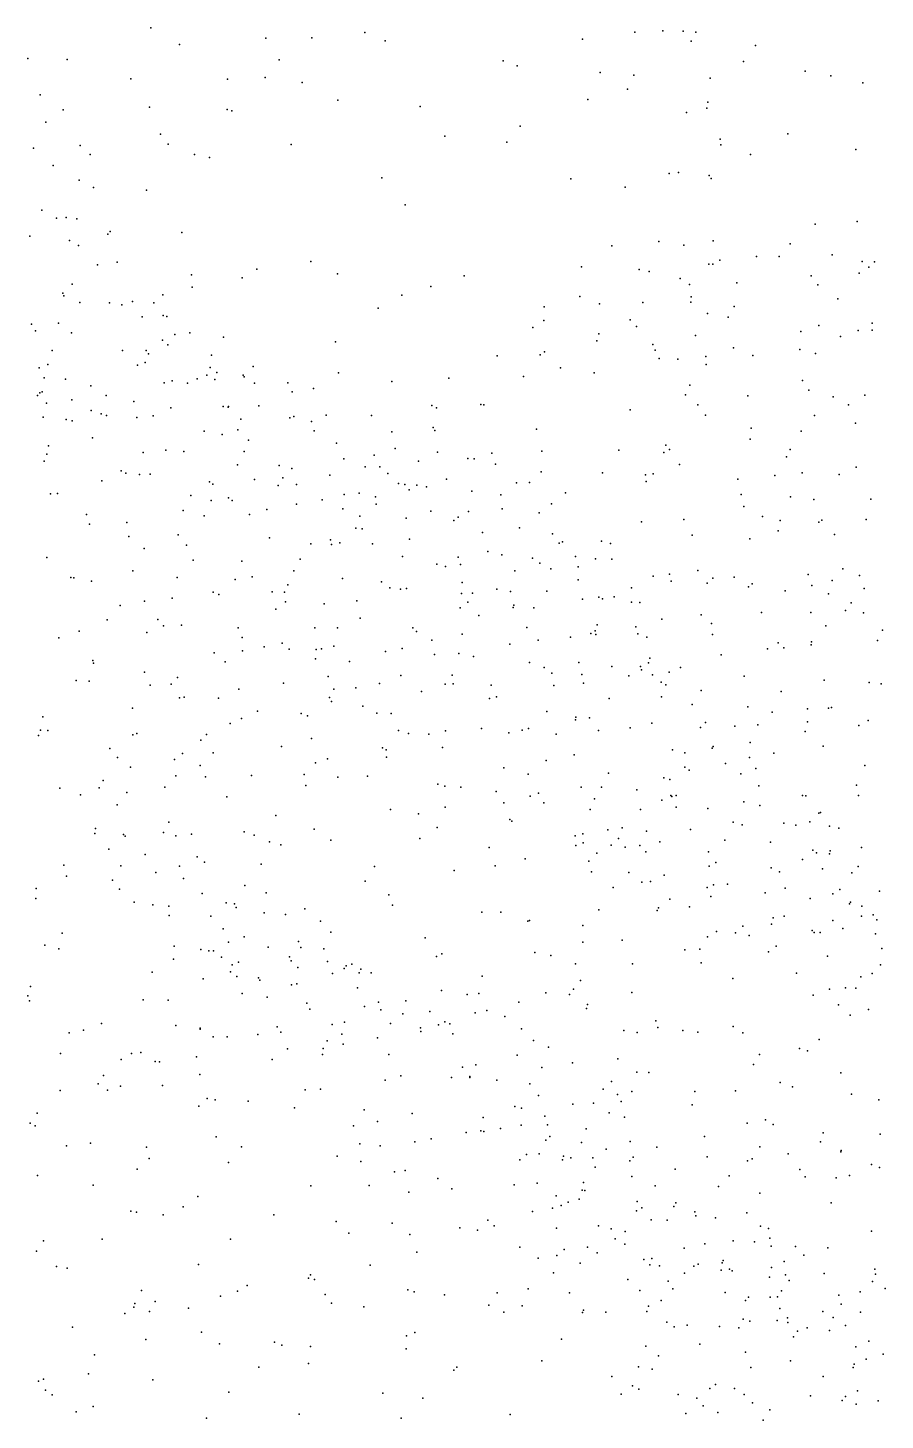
# Model space of a CAD drawing. Header units: metres. Extents: x -25 to 25, y -27.7 to 27.8.
# Drawn here: x -2.271 to -0.192, y 16.954 to 20.33 of the extents above; entities that cross this region are included whole.
import ezdxf

# ---------------------------------------------------------------- set-up
doc = ezdxf.new("R2010")
doc.units = ezdxf.units.M

msp = doc.modelspace()

# ---------------------------------------------------------------- linework, layer by layer
for p in [(-1.9724, 20.3304, 4.4992), (-1.6936, 20.3052, -3.43), (-1.582, 20.306, -2.8715), (-1.4536, 20.3189, -2.7307), (-1.4038, 20.2993, 4.7335), (-0.9254, 20.3027, 4.4668), (-0.7991, 20.3197, -3.2433), (-0.7305, 20.3234, 4.0719), (-0.6816, 20.3224, 3.8974), (-0.6625, 20.2981, 3.2626), (-0.6512, 20.32, 3.076), (-1.9031, 20.2903, -3.615), (-0.5063, 20.2872, -3.67), (-2.2706, 20.2559, 4.1875), (-2.1752, 20.2536, -3.6208), (-1.6616, 20.2527, -3.0709), (-1.1182, 20.2501, 4.6028), (-1.0844, 20.2379, -2.7267), (-0.5355, 20.2488, 2.8056), (-0.3855, 20.2255, -3.7678), (-2.0211, 20.2067, 4.3933), (-1.7861, 20.2061, -3.3181), (-1.6948, 20.2097, 4.5984), (-1.6052, 20.1976, -2.6741), (-0.8829, 20.222, -2.9123), (-0.8011, 20.2158, -3.0978), (-0.616, 20.2083, -3.4894), (-0.3232, 20.2143, 2.6276), (-0.2456, 20.1973, -3.8887), (-2.2405, 20.1677, -0.4766), (-0.9126, 20.1569, 4.283), (-0.8168, 20.182, 4.147), (-2.185, 20.1318, -0.2261), (-1.9753, 20.138, -3.3736), (-1.7873, 20.1325, -2.9574), (-1.7756, 20.1292, 4.4948), (-1.5189, 20.1554, 4.5949), (-1.3195, 20.1393, -2.6171), (-0.6736, 20.1253, -3.3145), (-0.6241, 20.1358, 3.5988), (-0.6214, 20.1502, 3.3259), (-2.2272, 20.1018, 0.0884), (-1.0772, 20.0922, 4.3867), (-1.9489, 20.0727, -3.0811), (-1.2594, 20.068, 4.4763), (-0.5915, 20.0607, 3.457), (-0.428, 20.073, -3.667), (-2.2568, 20.0386, -0.6895), (-2.1437, 20.0449, 4.1711), (-2.1196, 20.0229, -3.1169), (-1.9302, 20.0485, -2.9294), (-1.8668, 20.023, 4.3617), (-1.6322, 20.0477, 4.4793), (-1.1091, 20.0528, -2.6462), (-0.5899, 20.0468, 2.9797), (-0.5187, 20.0235, -3.5155), (-0.2627, 20.0357, 2.645), (-2.2089, 19.9969, 0.2023), (-1.8305, 20.0157, -2.591), (-2.1465, 19.9611, -0.3685), (-1.4125, 19.9665, 4.4266), (-0.9536, 19.9644, -2.7), (-0.7153, 19.9774, -3.0541), (-0.6928, 19.9794, 3.8388), (-0.6188, 19.9726, 3.6865), (-0.6137, 19.9654, -3.3478), (-2.1113, 19.9429, 0.0163), (-1.9831, 19.937, -2.646), (-0.8224, 19.9443, 4.0406), (-2.2368, 19.8886, -1.2206), (-1.3553, 19.9012, -2.5083), (-2.2012, 19.8687, -1.0125), (-2.1775, 19.8702, 4.0256), (-2.1521, 19.8669, -0.5597), (-0.3616, 19.8544, -3.6909), (-0.2594, 19.8609, 2.6887), (-2.2656, 19.8254, -1.7662), (-2.0769, 19.8298, 0.1267), (-2.0711, 19.8364, -2.3172), (-1.8972, 19.8344, -2.2776), (-2.1692, 19.8149, -0.8678), (-2.1478, 19.8023, -1.3348), (-0.8547, 19.8016, -2.7857), (-0.7403, 19.8122, -2.9854), (-0.6799, 19.8035, 3.8324), (-0.6086, 19.8142, 3.0244), (-0.4219, 19.8063, 2.7451), (-2.1016, 19.7557, -1.5087), (-2.0542, 19.7624, -2.0419), (-1.5846, 19.7636, -2.3182), (-0.9277, 19.7511, 4.1122), (-0.6195, 19.757, 18.8943), (-0.6094, 19.7571, 3.6848), (-0.5923, 19.7673, 3.2051), (-0.5034, 19.7758, 19.3335), (-0.4491, 19.7758, 18.9863), (-0.3204, 19.7803, 19.0732), (-0.2473, 19.7638, 19.3189), (-0.2175, 19.7628, 4.9677), (-1.8735, 19.7312, 4.1756), (-1.7509, 19.724, -2.2046), (-1.7157, 19.745, 4.2569), (-1.5194, 19.7337, 4.2879), (-1.2124, 19.7293, 4.2615), (-0.7884, 19.7442, 3.9669), (-0.7637, 19.7394, 19.1345), (-0.6889, 19.7227, -3.2654), (-0.3715, 19.7291, 19.5095), (-0.2552, 19.7353, 18.7633), (-0.2312, 19.7497, 4.6645), (-2.1859, 19.6867, 0.6377), (-2.1628, 19.7086, 12.09), (-1.8724, 19.7012, -2.0512), (-1.2933, 19.703, -2.5035), (-0.6664, 19.7079, 18.6307), (-0.5514, 19.7117, -3.4959), (-0.3552, 19.7071, 18.3412), (-2.1831, 19.6803, 3.899), (-2.1448, 19.6646, 11.9318), (-2.0724, 19.6637, 0.4966), (-2.0425, 19.6591, 4.0165), (-2.0168, 19.6671, -0.6123), (-1.9655, 19.6637, -1.6065), (-1.9435, 19.6828, -1.9069), (-1.4214, 19.6509, -2.4195), (-1.3639, 19.6818, 4.2785), (-1.0186, 19.6536, -2.695), (-0.9322, 19.6792, 18.9117), (-0.8842, 19.6614, 19.252), (-0.7792, 19.6642, 19.4039), (-0.663, 19.6654, 19.512), (-0.662, 19.6784, 18.4778), (-0.5576, 19.6545, 18.2664), (-0.3064, 19.6731, 18.1453), (-1.993, 19.6298, -1.014), (-1.9427, 19.633, -1.3799), (-1.9339, 19.6304, 0.096), (-1.0192, 19.6206, 19.0545), (-0.8102, 19.6226, 18.454), (-0.6225, 19.638, 2.9665), (-0.5726, 19.6286, 2.8057), (-2.2619, 19.6116, 0.9823), (-2.2518, 19.5959, 11.5982), (-2.1959, 19.6145, 0.8069), (-2.1651, 19.5909, 12.5531), (-1.9143, 19.587, -1.2232), (-1.8777, 19.5912, -0.1124), (-1.0462, 19.6034, 18.7332), (-0.8864, 19.5887, 4.0452), (-0.7944, 19.6062, -3.1311), (-0.6519, 19.5843, 3.7221), (-0.3959, 19.5943, 19.7082), (-0.3528, 19.6083, 17.9931), (-0.257, 19.5962, 5.1795), (-0.2232, 19.6145, -3.7947), (-0.2231, 19.5974, 4.4483), (-2.2114, 19.5484, 15.2776), (-2.041, 19.5482, 0.6402), (-1.9437, 19.5734, -0.7845), (-1.9309, 19.5617, 0.4173), (-1.7961, 19.5806, -1.9495), (-1.5246, 19.5687, 4.251), (-0.8913, 19.5712, -2.9357), (-0.7548, 19.5628, 19.595), (-0.7491, 19.5485, 3.8811), (-0.5599, 19.5548, 19.7209), (-0.3984, 19.5507, 2.7622), (-0.3002, 19.5818, 4.6475), (-1.9861, 19.5186, 3.9829), (-1.9836, 19.548, 12.1011), (-1.978, 19.54, 15.3052), (-1.8251, 19.5364, -1.758), (-1.1326, 19.5347, 18.5516), (-1.0284, 19.5377, 18.4099), (-1.0177, 19.5449, 4.1441), (-0.7394, 19.5286, 18.0483), (-0.6944, 19.5269, -3.3955), (-0.6269, 19.5336, 3.5708), (-0.5124, 19.5358, 17.8789), (-0.3609, 19.5408, 17.7999), (-2.2429, 19.5057, 1.2118), (-2.231, 19.4821, 3.7044), (-2.2218, 19.5138, 15.4631), (-2.0048, 19.5122, 15.5811), (-1.8362, 19.488, 15.9475), (-1.8283, 19.5071, 0.2152), (-1.812, 19.495, 15.6633), (-1.7488, 19.4885, 15.508), (-1.7463, 19.4841, 15.8173), (-1.7239, 19.5092, -2.0978), (-1.5177, 19.494, -2.3454), (-1.2496, 19.4807, 18.9588), (-1.0686, 19.4848, 19.3734), (-0.9793, 19.5062, -2.7811), (-0.8975, 19.4936, 19.5748), (-0.6255, 19.5143, 3.3895), (-2.2356, 19.4475, 15.9687), (-2.1789, 19.4786, 15.6504), (-2.1177, 19.462, 11.6239), (-1.9397, 19.4695, 14.9284), (-1.9209, 19.4743, 12.2879), (-1.8832, 19.4688, 0.5501), (-1.8598, 19.4792, 16.1153), (-1.8174, 19.4777, -1.4253), (-1.7209, 19.4684, -0.1851), (-1.6401, 19.4697, 15.6663), (-1.6298, 19.4476, 16.0778), (-1.5783, 19.4555, 15.9168), (-1.3879, 19.4729, 4.2512), (-0.6651, 19.4641, 17.8772), (-0.392, 19.4756, 4.8521), (-0.3771, 19.4517, 5.0678), (-2.2469, 19.439, 14.7655), (-2.2413, 19.4452, 16.2211), (-2.225, 19.42, 12.782), (-2.1642, 19.4281, 16.4052), (-2.0808, 19.4385, 12.6544), (-2.014, 19.4245, 11.7386), (-1.7108, 19.4137, 0.3689), (-1.2907, 19.415, -2.5293), (-1.1719, 19.4173, 18.3416), (-1.1646, 19.4163, -2.6219), (-0.6757, 19.4406, 3.0483), (-0.6462, 19.4162, -3.4912), (-0.525, 19.4379, -3.6079), (-0.3177, 19.4354, 17.5506), (-0.281, 19.4164, 5.2818), (-0.241, 19.4395, 2.7671), (-2.2333, 19.3861, 17.0207), (-2.178, 19.3808, 1.3114), (-2.1167, 19.4029, 16.6), (-2.0927, 19.3948, 16.8312), (-2.0801, 19.3901, 16.9908), (-2.0067, 19.3857, 0.9692), (-1.9671, 19.3898, 16.7394), (-1.924, 19.4091, 16.4818), (-1.797, 19.4122, -1.5746), (-1.7848, 19.4108, -1.2529), (-1.7839, 19.4126, -1.87), (-1.7545, 19.3814, 4.1026), (-1.6353, 19.3845, 0.2109), (-1.6254, 19.3881, -0.3956), (-1.5475, 19.3908, 16.2308), (-1.4377, 19.3904, 16.0599), (-1.2797, 19.4088, 19.1492), (-0.8102, 19.4044, 19.7254), (-0.6271, 19.3913, 17.7275), (-0.3632, 19.3906, 19.8931), (-2.1628, 19.3777, 11.4923), (-1.843, 19.3521, 12.1497), (-1.7611, 19.3558, 0.6507), (-1.5831, 19.3758, 15.1566), (-1.5767, 19.3534, -0.0061), (-1.388, 19.3507, 18.8544), (-1.2875, 19.3609, 15.8814), (-1.2836, 19.3539, 15.5781), (-1.0369, 19.3571, 18.0925), (-0.5166, 19.3596, 2.78), (-0.3958, 19.3524, 4.6401), (-0.2636, 19.3718, 17.3353), (-2.2202, 19.3166, 17.334), (-2.1139, 19.336, 3.7318), (-1.7997, 19.3444, 17.0231), (-1.7357, 19.3302, 16.8687), (-1.5223, 19.3229, -0.2654), (-0.7235, 19.3185, 3.2336), (-0.5195, 19.3332, 17.4939), (-2.2309, 19.2798, 3.5584), (-2.2244, 19.2968, 11.3715), (-1.9913, 19.3009, 3.8471), (-1.9363, 19.3065, 17.2725), (-1.8923, 19.303, 11.8597), (-1.7464, 19.3032, -1.1458), (-1.5042, 19.2851, 14.9987), (-1.4305, 19.2945, 4.1953), (-1.3797, 19.3104, 18.5138), (-1.3235, 19.2797, 18.3615), (-1.2772, 19.3017, 15.3381), (-1.2036, 19.2861, 16.0831), (-1.1881, 19.2856, 19.4551), (-1.1457, 19.2993, 15.6366), (-1.0244, 19.3041, -2.8369), (-0.8376, 19.3061, 3.8855), (-0.7287, 19.3007, 3.5017), (-0.7149, 19.3076, 19.8463), (-0.4307, 19.2898, 5.0419), (-0.422, 19.3083, -3.6801), (-2.0441, 19.2561, 1.2008), (-2.0334, 19.2504, 17.4491), (-2.0002, 19.2474, 12.7161), (-1.9737, 19.2483, 11.6747), (-1.7619, 19.2708, 17.241), (-1.6614, 19.2691, 17.0668), (-1.6308, 19.262, 0.6144), (-1.5386, 19.2455, 16.7897), (-1.4526, 19.2659, 18.7261), (-1.4175, 19.266, 0.2093), (-1.3974, 19.2497, 0.0506), (-1.1369, 19.2725, 4.1282), (-1.0261, 19.2537, 17.9084), (-0.8768, 19.2517, 17.7325), (-0.7727, 19.2467, 3.645), (-0.7545, 19.2492, -3.4029), (-0.6903, 19.2715, 3.0053), (-0.4595, 19.2447, 4.8619), (-0.3927, 19.2514, 5.1875), (-0.3034, 19.2471, 2.7655), (-0.2622, 19.2652, 17.0815), (-2.0912, 19.232, 14.5758), (-1.8301, 19.2299, 17.3831), (-1.8218, 19.2237, 12.0119), (-1.721, 19.2353, -2.1114), (-1.6637, 19.2206, -0.9736), (-1.6522, 19.2393, 14.7919), (-1.6188, 19.2227, -2.2636), (-1.3716, 19.2255, -0.2127), (-1.3563, 19.2231, 19.2484), (-1.3273, 19.2213, -2.5283), (-1.3043, 19.2175, 0.3202), (-1.2553, 19.236, 18.1932), (-1.0856, 19.2274, 15.9892), (-1.0539, 19.2278, 15.815), (-0.771, 19.2305, 17.5919), (-0.5487, 19.236, 19.9456), (-2.2154, 19.2001, 17.5296), (-2.1991, 19.2013, 1.4554), (-1.875, 19.1961, 14.6205), (-1.8257, 19.1841, 0.9392), (-1.7844, 19.1908, -1.7087), (-1.7754, 19.1844, 12.2893), (-1.5566, 19.1858, -0.75), (-1.5038, 19.1987, 16.9563), (-1.4674, 19.2017, 18.9838), (-1.4277, 19.1929, 16.6897), (-1.3462, 19.21, 15.026), (-1.1944, 19.2066, 16.2645), (-1.1237, 19.1978, 15.3299), (-0.9671, 19.203, -2.987), (-0.5411, 19.199, 17.2435), (-0.4211, 19.1929, 17.1045), (-0.3648, 19.1863, 4.4989), (-0.2268, 19.1875, -3.7661), (-2.1282, 19.1506, 12.8392), (-1.8938, 19.1599, 3.8566), (-1.8431, 19.1472, 17.5126), (-1.7331, 19.1502, -1.3622), (-1.6911, 19.1626, 17.4013), (-1.6188, 19.1757, 4.0882), (-1.5066, 19.1642, 0.607), (-1.4656, 19.146, -2.4179), (-1.4262, 19.1752, -0.5093), (-1.2931, 19.1582, 16.5228), (-1.2272, 19.1437, 18.0192), (-1.2019, 19.1577, 15.093), (-1.1207, 19.1641, 0.202), (-1.0308, 19.1542, 3.9744), (-1.0008, 19.1765, 15.6064), (-0.5348, 19.1696, 2.7955), (-0.4892, 19.1457, -3.6379), (-2.1207, 19.1271, 11.4197), (-2.0303, 19.1313, 3.6657), (-1.4752, 19.1175, 4.0874), (-1.4602, 19.1158, 17.2501), (-1.3536, 19.1417, 14.8843), (-1.2377, 19.1356, -0.2888), (-1.0787, 19.1182, -0.0391), (-0.783, 19.1323, 3.2136), (-0.6797, 19.138, 19.9681), (-0.451, 19.1111, 4.7113), (-0.4463, 19.1358, 5.0558), (-0.3528, 19.1315, 16.9473), (-0.3457, 19.1368, 20.0483), (-0.2375, 19.138, 4.3063), (-2.0254, 19.0968, 14.509), (-1.9061, 19.1009, 11.7317), (-1.8855, 19.0761, 1.0314), (-1.6845, 19.0939, 3.9659), (-1.5841, 19.0794, -0.964), (-1.5369, 19.0892, 18.6923), (-1.5342, 19.0773, 14.6832), (-1.5137, 19.0813, 17.4526), (-1.4347, 19.0789, 18.3005), (-1.3452, 19.0908, 18.1356), (-1.1684, 19.1067, 17.8389), (-0.9981, 19.1031, 19.7941), (-0.982, 19.0806, 16.119), (-0.974, 19.0841, 15.36), (-0.8792, 19.0856, 17.4256), (-0.8574, 19.0796, 19.923), (-0.6601, 19.0999, 17.1977), (-0.5202, 19.0911, 20.0852), (-0.3148, 19.1015, 5.3085), (-2.2243, 19.0457, 11.2929), (-1.9882, 19.0682, 11.5925), (-1.3621, 19.0488, 0.512), (-1.2274, 19.047, 17.7018), (-1.1556, 19.0608, 0.4393), (-1.1216, 19.0525, 17.5683), (-1.0467, 19.0447, 15.1056), (-0.9426, 19.0482, -0.1358), (-0.8944, 19.0427, -3.2176), (-0.8547, 19.0419, 0.0737), (-2.016, 19.0134, 1.275), (-1.8698, 19.0395, 14.5122), (-1.7518, 19.0375, -1.6651), (-1.6258, 19.0139, -1.177), (-1.6101, 19.0416, -2.2307), (-1.2788, 19.0299, 17.4197), (-1.2578, 19.0245, 19.5826), (-1.2219, 19.0291, 16.7348), (-1.0895, 19.0135, 17.3169), (-1.0288, 19.0319, 3.8078), (-1.0027, 19.0184, -0.3023), (-0.9365, 19.0235, 3.5594), (-0.6463, 19.0142, 17.0356), (-0.2942, 19.0183, -3.7076), (-2.1667, 18.9974, 14.466), (-2.1589, 18.9964, 12.8837), (-2.1166, 18.9889, 1.4104), (-1.9088, 18.9978, 17.7238), (-1.7682, 18.9929, 12.3996), (-1.727, 18.9993, 3.8266), (-1.64, 18.9798, 17.6573), (-1.5076, 18.9952, 19.0999), (-1.4127, 18.9867, 3.9742), (-1.2174, 18.9853, -2.576), (-0.9363, 18.9915, 15.2128), (-0.7543, 19.0008, -3.4083), (-0.7151, 19.0058, -0.2282), (-0.7109, 18.9883, 20.1163), (-0.6234, 18.9836, -0.0023), (-0.6094, 18.9958, 2.8952), (-0.5581, 18.9986, -0.1933), (-0.5233, 18.9752, 16.8746), (-0.5141, 18.9825, -0.3808), (-0.3783, 19.0045, 4.5158), (-0.3695, 18.9781, -0.1442), (-0.3206, 18.9905, -0.4412), (-0.2539, 19.0028, -0.2758), (-1.9206, 18.9476, 11.6898), (-1.821, 18.9616, 3.683), (-1.8075, 18.9561, 11.9427), (-1.6781, 18.963, -1.4021), (-1.6482, 18.9623, 14.5189), (-1.473, 18.9407, -2.3534), (-1.3929, 18.9721, 14.6195), (-1.3667, 18.969, 17.9137), (-1.3521, 18.971, 19.4693), (-1.2191, 18.9589, -0.5478), (-1.1928, 18.9594, 3.8804), (-1.1333, 18.9692, 17.0163), (-1.1, 18.9638, 16.6328), (-1.012, 18.9642, 17.1899), (-0.9255, 18.9454, 19.9964), (-0.8864, 18.9499, 16.1564), (-0.8773, 18.9459, 0.332), (-0.8486, 18.9508, 17.1077), (-0.8068, 18.9722, -0.3703), (-0.4344, 18.9654, 20.2531), (-0.3294, 18.9579, 2.7277), (-0.2427, 18.9712, 20.1945), (-2.0471, 18.9294, 11.5036), (-1.9879, 18.9403, 3.5047), (-1.6696, 18.9206, 0.7658), (-1.6456, 18.9382, -2.1203), (-1.5519, 18.9339, 18.9362), (-1.2224, 18.9241, 0.4818), (-1.2041, 18.9379, 19.7174), (-1.0934, 18.9246, 3.6652), (-1.0923, 18.9308, 19.8513), (-1.0436, 18.9241, 16.84), (-0.8071, 18.9378, 15.7568), (-0.7863, 18.937, 3.1296), (-0.6376, 18.9072, 0.1835), (-0.4913, 18.9126, 2.7585), (-0.3723, 18.9123, 5.2067), (-0.2882, 18.9175, 16.6749), (-0.2739, 18.936, 4.3343), (-0.2441, 18.9122, 5.386), (-2.0785, 18.8947, 3.3595), (-1.9555, 18.8954, 14.4537), (-1.9419, 18.8803, 1.1502), (-1.8983, 18.882, 12.6825), (-1.7607, 18.8752, 14.435), (-1.5744, 18.8756, 18.6418), (-1.5198, 18.8758, 17.9021), (-1.465, 18.899, 0.5925), (-1.3367, 18.8754, -0.7776), (-1.177, 18.9056, 14.5911), (-1.0604, 18.8763, -2.7219), (-0.8901, 18.8824, 20.195), (-0.7964, 18.8779, 15.5357), (-0.7336, 18.8969, 20.3567), (-0.613, 18.8858, -0.5174), (-0.3354, 18.8806, 20.4578), (-2.1957, 18.8511, 3.1721), (-2.1465, 18.8672, 17.928), (-1.9823, 18.864, 17.8898), (-1.7506, 18.8519, 12.2862), (-1.3283, 18.8662, 14.4524), (-1.2914, 18.8454, 3.6715), (-1.2172, 18.8601, -0.6699), (-1.0329, 18.8452, 3.3721), (-0.9551, 18.8525, 16.6495), (-0.9051, 18.8615, -3.0909), (-0.8949, 18.8683, 14.9114), (-0.8937, 18.8591, 16.3468), (-0.7913, 18.8611, -0.5304), (-0.7693, 18.8528, 16.847), (-0.6101, 18.859, -3.4931), (-0.4509, 18.8392, 4.6462), (-0.3702, 18.8417, 0.08), (-0.2103, 18.8449, 0.0261), (-0.1982, 18.8699, -0.516), (-1.8188, 18.8151, 12.5006), (-1.7498, 18.8198, 3.5266), (-1.6973, 18.8294, 17.9375), (-1.6542, 18.8386, -1.7151), (-1.6369, 18.8236, -1.9224), (-1.5715, 18.8227, 18.7973), (-1.5585, 18.8247, 14.3705), (-1.5288, 18.8312, 18.1174), (-1.4035, 18.8183, -0.956), (-1.363, 18.8251, 19.6139), (-1.2847, 18.8108, 19.7764), (-1.2259, 18.8129, 3.5243), (-1.1898, 18.806, 14.3769), (-1.1019, 18.8362, 19.9785), (-0.5891, 18.8101, 2.8457), (-0.4773, 18.8249, 16.6786), (-0.4373, 18.8272, 5.0315), (-0.3708, 18.8343, -3.6089), (-2.1127, 18.7963, 12.8546), (-2.1113, 18.7902, 11.4221), (-1.7924, 18.7933, 12.015), (-1.5728, 18.8001, -1.4043), (-1.4907, 18.7937, 3.5797), (-1.0545, 18.7915, 0.4542), (-1.0184, 18.7795, -0.6696), (-0.9347, 18.7913, 14.5999), (-0.8545, 18.7818, 0.3826), (-0.7853, 18.7819, 14.9821), (-0.7827, 18.7739, 16.1998), (-0.7655, 18.7908, 15.3732), (-0.7623, 18.8023, -3.317), (-0.6884, 18.7797, 0.3067), (-2.1534, 18.7476, 14.4341), (-2.1216, 18.7465, 1.4948), (-1.9876, 18.7679, 3.2891), (-1.9227, 18.7388, 14.3995), (-1.908, 18.755, 17.9982), (-1.6506, 18.7413, 0.7496), (-1.5421, 18.7577, 19.1291), (-1.4177, 18.7402, -1.1228), (-1.3658, 18.7597, 3.4751), (-1.2583, 18.7388, -0.8934), (-1.2418, 18.7604, 0.4924), (-1.2396, 18.7395, 19.9576), (-1.0001, 18.7655, 20.3445), (-0.9271, 18.7626, -2.9206), (-0.9229, 18.7414, 20.5005), (-0.8133, 18.7588, 16.5665), (-0.7562, 18.7617, 16.0302), (-0.7351, 18.7441, -0.6699), (-0.7155, 18.7679, 20.6068), (-0.534, 18.7585, 20.6706), (-0.3394, 18.7488, 4.3117), (-0.2302, 18.7427, 20.6099), (-0.2016, 18.7398, -3.5942), (-1.9738, 18.7364, 1.2476), (-1.903, 18.7061, 12.6468), (-1.8918, 18.7077, 1.1013), (-1.808, 18.7048, 14.2885), (-1.7588, 18.7271, 18.0467), (-1.5391, 18.7065, -1.6423), (-1.5285, 18.7265, -2.0167), (-1.4749, 18.73, 19.5007), (-1.3157, 18.721, -2.3164), (-1.1474, 18.7362, -2.5021), (-1.1341, 18.7079, 14.1139), (-0.9953, 18.7358, 14.3849), (-0.8613, 18.7042, 14.4867), (-0.7339, 18.7082, 14.7687), (-0.7235, 18.7375, 15.1307), (-0.638, 18.7235, 16.5656), (-0.444, 18.7211, -0.6793), (-2.0166, 18.6806, 18.1371), (-1.7138, 18.6736, 14.1664), (-1.5344, 18.6968, 19.3298), (-1.4585, 18.6854, 13.9402), (-1.1515, 18.7041, 20.2347), (-1.0121, 18.673, -0.8041), (-0.66, 18.6898, 16.3481), (-0.5246, 18.6841, 16.4546), (-0.466, 18.6713, 5.0056), (-0.3804, 18.6787, 0.1793), (-0.3288, 18.6809, 4.1663), (-0.3217, 18.6824, 16.3689), (-2.2345, 18.6599, 18.2709), (-1.7797, 18.6435, 18.2112), (-1.7526, 18.6553, 0.8987), (-1.6075, 18.6677, 18.5184), (-1.5927, 18.6619, 18.6964), (-1.4245, 18.6684, -1.2859), (-1.3897, 18.6675, 19.858), (-0.9428, 18.6524, -2.6835), (-0.9416, 18.659, 20.6505), (-0.909, 18.6569, 14.2501), (-0.7576, 18.6446, 3.0113), (-0.6276, 18.6457, 16.1447), (-0.5559, 18.6369, 4.5654), (-0.5009, 18.64, 4.2961), (-0.38, 18.6472, -3.488), (-0.2557, 18.6385, -0.6906), (-0.2329, 18.651, 4.0482), (-2.2444, 18.6143, 2.6876), (-2.2397, 18.6273, 12.8971), (-2.2221, 18.6265, 11.2944), (-2.0158, 18.616, 12.7467), (-2.0067, 18.6193, 11.6203), (-1.8514, 18.6032, 3.2338), (-1.8375, 18.6166, 11.9916), (-1.5828, 18.6069, 3.3542), (-1.3722, 18.6265, 0.5605), (-1.3476, 18.6192, -2.1478), (-1.2983, 18.6177, 20.1), (-1.258, 18.6258, -1.106), (-1.1705, 18.6311, 13.8499), (-1.104, 18.6205, 0.4775), (-1.0721, 18.6273, 3.2546), (-1.0568, 18.6313, 20.5443), (-0.9898, 18.6175, 14.0161), (-0.8867, 18.6262, 3.1316), (-0.8104, 18.6334, -2.997), (-0.6398, 18.6338, -0.7753), (-0.3857, 18.6244, 20.7669), (-2.0719, 18.583, 18.31), (-1.8958, 18.5707, 18.3026), (-1.8214, 18.572, 12.1966), (-1.6559, 18.588, 13.8597), (-1.4108, 18.5848, -1.7977), (-1.4014, 18.5793, -1.6351), (-1.2651, 18.5856, 20.2689), (-0.7077, 18.5799, 20.8262), (-0.6773, 18.5724, 14.4849), (-0.6115, 18.5837, 15.4841), (-0.6092, 18.5875, 2.8034), (-0.5193, 18.5976, 4.8682), (-0.4614, 18.5713, -0.8011), (-0.3418, 18.5883, 5.2781), (-2.0532, 18.5608, 1.5399), (-2.0219, 18.5378, 3.0203), (-1.9153, 18.5561, 11.7914), (-1.8528, 18.5414, 12.4664), (-1.5727, 18.5481, 19.649), (-1.5442, 18.5575, 0.7003), (-1.401, 18.5621, 3.3433), (-1.1167, 18.5357, 13.7306), (-1.0136, 18.5538, 13.8605), (-0.9459, 18.5673, 0.4539), (-0.6772, 18.5374, -3.1131), (-0.5791, 18.5466, 14.6559), (-0.5208, 18.5612, 0.2659), (-0.241, 18.5416, -3.4262), (-2.0878, 18.5051, 2.8842), (-1.9121, 18.5167, 1.2499), (-1.8395, 18.5145, 13.976), (-1.7283, 18.5175, 18.4974), (-1.6008, 18.5199, 18.8108), (-1.5193, 18.5131, 19.8742), (-1.4471, 18.5156, 20.0183), (-1.0578, 18.5206, 20.6993), (-0.8624, 18.5227, 20.8252), (-0.7285, 18.5115, 0.3721), (-0.7138, 18.5074, -2.9504), (-0.6673, 18.5306, 4.6223), (-0.5419, 18.5218, 2.6783), (-0.5053, 18.5345, 14.94), (-2.1933, 18.4868, 2.475), (-2.1427, 18.4707, 2.7075), (-2.0975, 18.4878, 11.4718), (-2.0306, 18.4759, 18.4439), (-1.9386, 18.4888, 12.601), (-1.5964, 18.4931, 13.6674), (-1.2767, 18.4967, 3.2776), (-1.2597, 18.4917, -1.6063), (-1.2206, 18.4895, 20.5269), (-1.1353, 18.479, -2.1266), (-1.032, 18.4747, -12.104), (-0.9288, 18.4888, -1.0831), (-0.8793, 18.4889, 13.9128), (-0.7937, 18.4823, -2.6874), (-0.7115, 18.469, 4.2783), (-0.6982, 18.4693, 4.7615), (-0.4979, 18.4923, 5.069), (-0.392, 18.4689, -3.2884), (-0.2609, 18.4938, 2.5139), (-0.2564, 18.4686, 3.8814), (-2.0544, 18.4465, 12.7343), (-1.7879, 18.4655, 13.8092), (-1.3911, 18.4349, 20.2266), (-1.2588, 18.4406, 13.5771), (-1.1161, 18.451, -1.3922), (-1.0528, 18.4677, 3.1807), (-1.0192, 18.451, -1.2529), (-0.9071, 18.4353, -2.4033), (-0.8963, 18.4606, 3.0641), (-0.7849, 18.4352, 4.4419), (-0.7334, 18.4575, 14.0942), (-0.7088, 18.4663, -12.337), (-0.6985, 18.4406, 2.8214), (-0.6215, 18.4371, 4.1043), (-0.5347, 18.4539, 15.6905), (-0.4958, 18.4445, 15.4729), (-0.3843, 18.4678, 0.2298), (-1.9286, 18.4044, 1.4295), (-1.6691, 18.4204, 19.4058), (-1.3237, 18.4248, 0.6215), (-1.1016, 18.4108, -12.3505), (-1.0971, 18.4066, -1.8589), (-0.5602, 18.4044, -2.9907), (-0.4372, 18.4016, 14.6807), (-0.3748, 18.4051, 15.0256), (-0.3525, 18.4259, 15.8947), (-0.3484, 18.4276, 20.8924), (-2.1079, 18.3768, 18.5745), (-2.1068, 18.3887, 2.11), (-2.0387, 18.374, 1.8396), (-2.0349, 18.37, 2.8013), (-1.9418, 18.379, 18.5778), (-1.9116, 18.3714, 13.8688), (-1.8739, 18.3748, 12.0037), (-1.7463, 18.381, 3.1271), (-1.7218, 18.3727, 1.03), (-1.5767, 18.3874, 3.2088), (-1.2781, 18.3914, -11.997), (-0.9431, 18.3711, -2.1451), (-0.9247, 18.3757, 0.4827), (-0.8639, 18.3857, 20.9167), (-0.8295, 18.3903, -11.7111), (-0.7707, 18.3828, -2.4879), (-0.6641, 18.3866, -1.0743), (-0.5386, 18.398, -11.8273), (-0.4082, 18.3967, -3.134), (-0.3267, 18.3947, -12.2914), (-0.3042, 18.3896, -0.8632), (-2.0741, 18.3388, 2.5973), (-1.6845, 18.3563, 19.2017), (-1.6575, 18.3496, 19.7931), (-1.5362, 18.3606, 20.0322), (-1.3199, 18.365, 3.2088), (-1.1516, 18.3426, -11.6269), (-0.9416, 18.3473, -1.9418), (-0.9244, 18.3542, -1.5283), (-0.8563, 18.3481, 4.3318), (-0.838, 18.365, -1.3055), (-0.8225, 18.344, -2.2648), (-0.7868, 18.3474, 13.8217), (-0.7384, 18.3568, 4.8601), (-0.5803, 18.3603, -2.7418), (-0.4697, 18.3557, 5.2161), (-0.3672, 18.3363, -2.9659), (-0.3254, 18.3344, -12.5964), (-0.2493, 18.3429, -3.0685), (-2.1833, 18.2996, 11.2939), (-1.9859, 18.3258, 1.7025), (-1.8602, 18.3201, 2.986), (-1.8425, 18.3071, 12.2325), (-1.7047, 18.3021, 19.0312), (-1.0648, 18.3157, 3.0925), (-0.9101, 18.3098, 4.5441), (-0.8907, 18.3294, -1.7066), (-0.7724, 18.332, -12.6327), (-0.62, 18.3323, -2.5655), (-0.6024, 18.3061, 2.626), (-0.3924, 18.3138, 0.2552), (-0.3583, 18.3296, 5.3603), (-0.3265, 18.3275, 15.223), (-2.1768, 18.2734, 14.2931), (-2.0451, 18.298, 2.2386), (-1.9603, 18.282, 12.6597), (-1.9031, 18.2973, 11.8725), (-1.893, 18.2675, 13.7321), (-1.4304, 18.2968, -11.8119), (-1.2365, 18.2869, 20.6927), (-1.1374, 18.2984, 13.5017), (-0.9042, 18.2839, -11.4766), (-0.8132, 18.2818, -1.8521), (-0.7275, 18.2755, -1.4428), (-0.6183, 18.2973, 3.973), (-0.4679, 18.2937, -1.0517), (-0.4477, 18.2841, -2.6776), (-0.344, 18.2913, 2.4635), (-0.2726, 18.2814, -2.8568), (-0.2575, 18.2965, -11.6913), (-2.2501, 18.2437, 12.9762), (-2.0655, 18.2635, 11.4648), (-2.0482, 18.2416, 13.9861), (-1.7444, 18.2509, 19.5602), (-1.6931, 18.2333, 1.1368), (-1.4523, 18.2611, 13.4538), (-0.8515, 18.246, 13.6621), (-0.7818, 18.2591, 20.9897), (-0.7609, 18.2605, -1.6396), (-0.6233, 18.2458, 13.94), (-0.608, 18.2526, -2.3652), (-0.574, 18.2543, 5.1524), (-0.4831, 18.2329, 14.229), (-0.434, 18.2441, -11.53), (-0.302, 18.2412, 15.4226), (-0.2055, 18.2368, 15.6389), (-2.2512, 18.2192, 18.7192), (-2.0127, 18.2104, 18.7378), (-1.9678, 18.2041, 11.6089), (-1.9284, 18.2004, 2.0921), (-1.8482, 18.2312, 18.8203), (-1.7899, 18.2084, 13.6011), (-1.7692, 18.2064, 12.1406), (-1.3951, 18.2283, 20.425), (-1.3863, 18.2031, 0.8139), (-0.7143, 18.2173, 13.7676), (-0.6665, 18.1989, -1.8952), (-0.6144, 18.224, -1.3285), (-0.3733, 18.2195, -12.8919), (-0.3183, 18.2306, 3.7492), (-0.2781, 18.2063, -2.601), (-0.2759, 18.21, 0.2466), (-0.2487, 18.2003, 5.4713), (-1.9277, 18.1783, 2.5342), (-1.827, 18.1764, 2.8359), (-1.7658, 18.1975, 1.3352), (-1.6976, 18.1845, 12.2846), (-1.6458, 18.1803, 13.4875), (-1.5988, 18.1944, 20.0001), (-1.5612, 18.1641, 3.0312), (-1.1701, 18.186, -12.6783), (-1.1239, 18.1864, 3.0144), (-1.0579, 18.1641, 20.8938), (-1.054, 18.1662, -11.2846), (-0.8863, 18.1919, 2.8038), (-0.7445, 18.1904, 5.0049), (-0.7416, 18.1968, 2.6786), (-0.4636, 18.1725, 5.2905), (-0.4366, 18.1767, 0.3104), (-0.3187, 18.1657, 20.9687), (-0.2494, 18.1765, -11.4358), (-0.2212, 18.1796, 15.2048), (-0.2116, 18.1672, 14.9657), (-2.1874, 18.1347, 14.1858), (-1.7969, 18.1453, 19.0475), (-1.5356, 18.1378, 20.1922), (-0.925, 18.1533, 4.7811), (-0.6005, 18.139, 3.8637), (-0.5544, 18.136, -1.5902), (-0.537, 18.1523, -2.0445), (-0.4671, 18.157, 3.786), (-0.369, 18.1413, -1.1509), (-0.3639, 18.1364, -2.2391), (-0.349, 18.1364, 14.4332), (-0.2948, 18.1465, 2.365), (-0.2149, 18.1331, 14.8072), (-2.2294, 18.1057, 13.1097), (-2.1958, 18.0975, 11.2294), (-1.9156, 18.1033, 18.9221), (-1.7841, 18.1134, 11.8889), (-1.7461, 18.1259, 19.7009), (-1.6876, 18.1011, 12.7264), (-1.6147, 18.1149, 12.5591), (-1.6087, 18.1004, 1.1699), (-1.5531, 18.0967, 12.3569), (-1.3071, 18.1235, 3.0046), (-0.9247, 18.1129, 13.5195), (-0.8291, 18.1181, 0.5284), (-0.6225, 18.1266, -12.9393), (-0.5219, 18.1295, -11.3294), (-0.4564, 18.1032, -1.8713), (-0.2001, 18.0982, -2.2071), (-1.9178, 18.0717, 11.4159), (-1.8508, 18.0951, 2.3511), (-1.832, 18.0922, 2.1512), (-1.8203, 18.0923, 2.6235), (-1.8011, 18.0766, 11.6831), (-1.7598, 18.0648, 13.5342), (-1.6363, 18.0773, 11.9459), (-1.6325, 18.0677, 11.2577), (-1.5442, 18.0666, -12.4877), (-1.28, 18.0783, 20.698), (-1.2664, 18.0847, -11.238), (-1.0416, 18.0882, 4.517), (-1.0023, 18.0807, 4.3133), (-0.6772, 18.0947, 2.5599), (-0.6415, 18.0961, 0.4482), (-0.6383, 18.0631, 13.7217), (-0.4747, 18.09, -1.7149), (-0.3315, 18.0797, -2.0451), (-1.9695, 18.0403, 12.9934), (-1.7795, 18.0412, 19.5173), (-1.7748, 18.058, 1.7514), (-1.7641, 18.0301, 11.0423), (-1.6156, 18.052, 11.4726), (-1.532, 18.0373, 10.9478), (-1.5039, 18.0491, 2.8874), (-1.499, 18.0558, 1.0668), (-1.4853, 18.0602, 11.1352), (-1.4673, 18.0387, 20.3708), (-1.4635, 18.0477, 12.692), (-1.4379, 18.0392, 11.3567), (-1.1688, 18.0307, 0.7917), (-0.9427, 18.0611, 20.9856), (-0.8047, 18.0608, 4.0089), (-0.4071, 18.0377, -1.5366), (-0.251, 18.0294, -11.1986), (-0.2236, 18.0374, 14.6694), (-0.203, 18.0581, 20.9066), (-2.2641, 18.0059, 18.861), (-1.8455, 18.024, 19.1294), (-1.711, 18.0264, 19.8156), (-1.7084, 18.021, 1.4878), (-1.6316, 18.0099, 19.9816), (-1.618, 18.0123, 2.7804), (-1.4716, 18.0022, 12.0052), (-1.2678, 17.9962, 10.9723), (-0.9478, 17.9995, 4.1889), (-0.9308, 18.0203, 0.6513), (-0.5611, 18.0253, 21.0295), (-0.3266, 17.9995, -1.4054), (-0.2879, 18.0022, 3.6635), (-0.2632, 18.0016, -1.8544), (-2.2704, 17.9829, 13.3828), (-2.2668, 17.9714, 14.2683), (-1.9912, 17.9738, 11.0947), (-1.9302, 17.9728, 13.6846), (-1.7509, 17.9884, 12.9892), (-1.6904, 17.9796, 2.1484), (-1.5942, 17.9655, 1.3012), (-1.4207, 17.9674, 11.6323), (-1.3538, 17.9714, 2.7964), (-1.2057, 17.9861, 11.1901), (-1.1767, 17.9886, 2.7805), (-1.0803, 17.9677, 13.3852), (-1.0146, 17.9906, 4.7213), (-0.9571, 17.9866, 2.6261), (-0.9137, 17.9622, -11.0289), (-0.8059, 17.9912, 21.018), (-0.3664, 17.985, 14.1134), (-1.5865, 17.9511, 13.3893), (-1.4545, 17.9573, 11.7931), (-1.4143, 17.949, -12.728), (-1.3612, 17.9393, 10.7705), (-1.2962, 17.9448, 12.702), (-1.1859, 17.942, -11.037), (-1.1577, 17.9473, -12.8721), (-1.1141, 17.9328, 11.0543), (-0.9157, 17.9524, 4.902), (-0.3048, 17.9611, 0.3676), (-0.277, 17.936, 14.362), (-0.2321, 17.9497, -1.5261), (-2.1356, 17.9001, 13.922), (-2.0919, 17.9161, 18.9871), (-1.912, 17.9113, 10.8973), (-1.8527, 17.9047, 13.13), (-1.8526, 17.9021, -12.4048), (-1.666, 17.9081, 1.8418), (-1.6568, 17.8951, 1.6509), (-1.5323, 17.9133, 13.0415), (-1.5027, 17.9189, 2.4487), (-1.391, 17.9164, 1.0817), (-1.3182, 17.9057, 12.8789), (-1.3174, 17.8968, 2.5153), (-1.2747, 17.9127, 0.9792), (-1.2594, 17.9204, 20.7271), (-1.2475, 17.9155, 12.5265), (-1.0735, 17.9032, 4.5425), (-0.8252, 17.8989, 2.4965), (-0.7931, 17.8941, 13.4965), (-0.7482, 17.9227, 0.5984), (-0.7431, 17.9064, 5.1), (-0.6827, 17.8988, 3.8704), (-0.6463, 17.8953, -13.1537), (-0.5601, 17.909, 13.7041), (-2.1708, 17.8936, 11.0509), (-1.8213, 17.884, 13.5596), (-1.7874, 17.8837, 19.454), (-1.7129, 17.8896, 10.7293), (-1.5446, 17.8744, -11.2037), (-1.5096, 17.8904, 2.2871), (-1.5063, 17.866, 20.2843), (-1.4224, 17.8816, 20.4718), (-1.2404, 17.8906, 11.5427), (-1.0444, 17.875, 4.3423), (-0.5368, 17.8933, 0.5006), (-0.3522, 17.8769, 2.2721), (-2.1912, 17.8437, 13.504), (-2.0446, 17.8284, -12.2404), (-2.0195, 17.8429, 13.2705), (-1.9967, 17.8457, -12.0317), (-1.8614, 17.8354, 19.3035), (-1.6785, 17.8285, 19.8251), (-1.6413, 17.8544, -12.7037), (-1.5561, 17.8411, 1.4147), (-1.5549, 17.8552, 10.6335), (-1.3955, 17.8409, 13.1497), (-1.084, 17.8393, 2.4837), (-1.0085, 17.8587, 11.1955), (-0.8403, 17.8307, 0.7361), (-0.4968, 17.8407, 2.3182), (-0.3997, 17.8555, -11.0245), (-0.3801, 17.8496, 13.893), (-1.9619, 17.8236, 19.1858), (-1.9512, 17.8232, -11.8097), (-1.8534, 17.7926, -11.5285), (-1.2165, 17.8104, 12.1667), (-1.1842, 17.816, 12.3272), (-1.0243, 17.8095, 10.7469), (-0.9502, 17.8209, 10.9154), (-0.7937, 17.798, 3.9752), (-0.7652, 17.7974, -10.9202), (-0.5107, 17.8169, 21.0478), (-0.2992, 17.7962, 14.0202), (-2.1002, 17.7698, 10.8385), (-2.0868, 17.7897, 19.0876), (-2.0457, 17.7637, 13.4114), (-1.9441, 17.7661, 10.7109), (-1.4045, 17.7788, -12.895), (-1.3664, 17.7891, 10.5426), (-1.243, 17.7853, 11.9201), (-1.1985, 17.7872, 1.0272), (-1.1985, 17.785, 13.185), (-1.1338, 17.7784, 12.7049), (-1.0537, 17.77, 0.9347), (-0.8551, 17.7753, 2.3964), (-0.4465, 17.7732, 13.7148), (-0.4164, 17.7622, 3.622), (-2.1925, 17.7535, 13.9225), (-2.0778, 17.7547, 13.6485), (-1.8356, 17.7342, 13.2828), (-1.8163, 17.7309, -12.8616), (-1.7364, 17.7275, 19.613), (-1.5985, 17.7551, 19.9462), (-1.5613, 17.7566, 1.8309), (-1.0322, 17.7418, 20.9323), (-0.8753, 17.7572, 11.1385), (-0.8409, 17.7439, 21.0247), (-0.8316, 17.7265, 10.9666), (-0.8059, 17.7511, 13.3533), (-0.6529, 17.7513, 5.1537), (-0.5546, 17.7526, 13.5683), (-0.2737, 17.745, 5.4054), (-0.2068, 17.731, 3.3571), (-2.248, 17.6983, -12.6928), (-1.8559, 17.7152, 13.5642), (-1.6237, 17.7119, 10.4817), (-1.4548, 17.707, 20.3757), (-1.339, 17.6979, 1.2526), (-1.0897, 17.715, 12.4335), (-1.0734, 17.7104, 11.644), (-0.9494, 17.7203, 4.2091), (-0.8986, 17.723, 11.3142), (-0.8607, 17.6995, 0.8698), (-0.6595, 17.7192, 0.7255), (-2.265, 17.6746, -11.8586), (-2.2528, 17.6678, 19.1021), (-1.4813, 17.6676, 10.4162), (-1.423, 17.6786, 1.3946), (-1.1668, 17.6882, -10.8612), (-1.1244, 17.6613, 11.9432), (-1.074, 17.6697, 12.8461), (-1.0169, 17.6912, 2.3235), (-1.0104, 17.6702, 10.5355), (-0.9168, 17.6608, 11.4582), (-0.8242, 17.6889, 4.9928), (-0.5263, 17.6745, 5.242), (-0.4816, 17.6828, -13.4751), (-0.4637, 17.671, -10.9008), (-2.1187, 17.6259, -12.9343), (-1.8139, 17.6413, 10.4983), (-1.4659, 17.6245, 1.7725), (-1.3321, 17.6293, 20.6314), (-1.2929, 17.6365, 10.3801), (-1.2081, 17.6517, 1.1755), (-1.1718, 17.6559, 2.2535), (-1.165, 17.6539, 20.8311), (-1.0149, 17.633, -13.1707), (-1.0045, 17.6423, 4.4316), (-0.928, 17.6271, 4.8008), (-0.8102, 17.6296, -13.2725), (-0.6295, 17.6417, 21.125), (-0.3487, 17.6291, 0.6286), (-0.3422, 17.6512, 3.4197), (-0.2042, 17.6476, 14.0359), (-2.1766, 17.6198, 10.7342), (-1.9828, 17.6158, -11.3757), (-1.7525, 17.6171, -13.0544), (-1.5206, 17.5945, 20.1423), (-1.416, 17.6198, 1.9575), (-1.0612, 17.598, 12.1891), (-1.031, 17.6003, 12.5648), (-0.9716, 17.594, 4.6187), (-0.9542, 17.5903, 1.0474), (-0.9007, 17.5902, 13.067), (-0.8685, 17.6117, -10.8295), (-0.8025, 17.5919, 2.2271), (-0.7454, 17.616, 10.8381), (-0.6234, 17.5925, 5.1316), (-0.4956, 17.6173, 2.146), (-0.4267, 17.6003, 13.5602), (-0.2992, 17.6048, 13.7677), (-0.2985, 17.6081, 3.2697), (-2.0058, 17.5625, 19.3078), (-1.9765, 17.5886, 10.552), (-1.784, 17.579, 19.5005), (-1.463, 17.5812, -10.9128), (-1.3816, 17.5567, -13.1528), (-1.3556, 17.5598, 1.4819), (-1.0773, 17.5854, 10.3733), (-0.9744, 17.5853, 11.6558), (-0.8952, 17.5679, 4.1971), (-0.8105, 17.5834, 11.3703), (-0.7009, 17.5631, 11.06), (-0.5258, 17.5829, 13.3538), (-0.5141, 17.5881, 3.6311), (-0.3985, 17.562, 5.2915), (-0.2252, 17.5742, 5.3728), (-0.2055, 17.5669, 3.088), (-2.2469, 17.5471, -11.5989), (-2.1124, 17.5239, 10.5902), (-1.5841, 17.5226, 19.8566), (-1.4429, 17.5229, 10.2665), (-1.2766, 17.54, 2.0011), (-1.0917, 17.5246, 2.1262), (-1.0359, 17.5287, 11.9803), (-0.923, 17.5303, 10.3438), (-0.8063, 17.5452, 10.4858), (-0.7494, 17.5227, 4.9808), (-0.57, 17.5468, 0.8641), (-0.3854, 17.5444, 0.7525), (-0.3104, 17.5419, 21.2117), (-0.2781, 17.5474, 2.0175), (-1.8582, 17.4966, 10.3926), (-1.3468, 17.5074, 1.7655), (-1.2426, 17.515, 20.7765), (-0.9895, 17.4983, 12.7374), (-0.9336, 17.4904, 4.442), (-0.9268, 17.5122, 2.1589), (-0.9199, 17.5108, 12.9252), (-0.5959, 17.5207, 13.1961), (-0.4953, 17.5044, 2.0034), (-2.0209, 17.4611, -11.1815), (-2.0071, 17.4582, 10.4515), (-1.8936, 17.4711, -13.1998), (-1.0466, 17.4603, 10.191), (-0.9985, 17.4681, 12.339), (-0.9774, 17.4745, 21.1159), (-0.9602, 17.4824, 1.2306), (-0.795, 17.4619, 2.0577), (-0.7932, 17.4845, 4.0576), (-0.7817, 17.4693, 11.4905), (-0.7039, 17.4723, 1.1087), (-0.6992, 17.4809, 11.2818), (-0.6534, 17.4597, 3.8031), (-0.5268, 17.4566, 5.1564), (-0.3225, 17.4811, 13.5546), (-1.9427, 17.452, 19.427), (-1.6739, 17.4519, 19.6871), (-1.5232, 17.4358, 20.0666), (-1.3871, 17.4321, 20.4888), (-1.1555, 17.4388, 1.9569), (-1.1396, 17.4257, 1.4643), (-0.887, 17.4257, 11.7788), (-0.7591, 17.4397, 10.2211), (-0.7202, 17.4391, 12.9943), (-0.6505, 17.4494, 21.3151), (-0.6032, 17.4452, 10.975), (-0.4941, 17.4244, 21.3586), (-2.2326, 17.3894, -13.185), (-2.0901, 17.3928, 19.379), (-1.7796, 17.3928, 10.2552), (-1.4925, 17.4074, 10.1536), (-1.3445, 17.4047, -10.8102), (-1.2232, 17.4204, -13.3171), (-1.1801, 17.4148, 20.9324), (-0.9891, 17.4199, 12.1346), (-0.8559, 17.4178, 4.2539), (-0.8462, 17.3939, -13.5106), (-0.8225, 17.4115, 21.2969), (-0.5606, 17.3887, 10.7961), (-0.4744, 17.4189, -10.8153), (-0.4714, 17.3952, 3.315), (-0.2246, 17.4122, 21.305), (-2.2494, 17.3637, 19.3323), (-1.3271, 17.3615, 10.073), (-1.0777, 17.3735, 1.815), (-0.9703, 17.3683, 12.5887), (-0.9137, 17.3736, 1.9371), (-0.8899, 17.36, 12.7731), (-0.8228, 17.381, 1.3956), (-0.6793, 17.3709, 1.316), (-0.6292, 17.3819, 10.123), (-0.509, 17.3869, 10.5525), (-0.4684, 17.3765, -13.871), (-0.4095, 17.375, 1.0206), (-0.389, 17.354, 5.2255), (-0.3307, 17.372, 13.3418), (-2.2012, 17.327, -11.2129), (-2.1753, 17.3226, 10.4513), (-1.8565, 17.3316, 19.5864), (-1.4408, 17.3303, -13.3699), (-1.0332, 17.347, 10.0129), (-0.988, 17.3531, 1.5178), (-0.9316, 17.3346, -10.7442), (-0.7771, 17.3435, 4.7799), (-0.7626, 17.3311, 1.6841), (-0.7578, 17.3464, -13.6992), (-0.7393, 17.3288, 11.7988), (-0.6561, 17.3276, 1.5181), (-0.6453, 17.3323, 11.5436), (-0.5871, 17.3356, 11.204), (-0.5845, 17.3414, 12.9958), (-0.5692, 17.3204, 3.5117), (-0.4672, 17.3243, 10.1705), (-0.4367, 17.3386, 10.3965), (-0.2167, 17.3201, -19.6801), (-1.5897, 17.2981, 19.8865), (-1.585, 17.3069, -10.8419), (-1.5753, 17.2951, -13.969), (-0.9956, 17.3113, 21.3049), (-0.8161, 17.2949, 4.5846), (-0.7179, 17.2909, 12.8656), (-0.6783, 17.3109, 4.9356), (-0.5891, 17.3181, 21.4503), (-0.5627, 17.316, 5.0666), (-0.4724, 17.3012, 1.47), (-0.4331, 17.3063, 21.4483), (-0.4243, 17.2925, 1.3218), (-0.3394, 17.3097, 1.7253), (-0.2226, 17.2905, 13.4692), (-0.2149, 17.3084, -20.8619), (-1.9953, 17.2686, -10.9932), (-1.8036, 17.255, -13.4792), (-1.7625, 17.2673, 10.1328), (-1.739, 17.2806, 19.7391), (-1.5496, 17.259, -14.2379), (-1.3491, 17.2702, 20.6646), (-1.3337, 17.2656, -14.0525), (-1.2607, 17.2578, 20.9582), (-1.1325, 17.2632, 21.1901), (-1.0574, 17.2727, -13.887), (-0.9568, 17.2626, 9.8978), (-0.787, 17.2687, 21.4558), (-0.7067, 17.273, -14.1647), (-0.5798, 17.2637, 11.7039), (-0.4529, 17.2534, 10.8396), (-0.4434, 17.2675, 3.116), (-0.3038, 17.2574, 1.5594), (-0.2526, 17.2657, 1.0578), (-0.1918, 17.2738, 1.7684), (-2.0135, 17.228, -13.8952), (-2.011, 17.2367, -13.3877), (-1.9616, 17.2421, 10.2339), (-1.8814, 17.226, -13.6954), (-1.5341, 17.2379, 10.0051), (-1.4555, 17.2291, -13.5896), (-1.1524, 17.2327, -10.7327), (-1.0721, 17.2316, -14.1654), (-0.9234, 17.2208, 12.6062), (-0.7659, 17.2304, 9.8611), (-0.7353, 17.2447, 4.1733), (-0.5303, 17.2445, -20.7251), (-0.5234, 17.2521, 11.4395), (-0.4704, 17.2521, -20.4142), (-0.4475, 17.2249, 11.5931), (-0.2981, 17.2357, -19.903), (-2.0356, 17.2127, -14.1157), (-1.9754, 17.2179, 19.5879), (-1.1166, 17.2158, 9.8789), (-0.9259, 17.2153, 12.3951), (-0.869, 17.2161, 12.2489), (-0.7695, 17.2173, 4.451), (-0.7208, 17.1921, 4.6766), (-0.5364, 17.1989, 11.9275), (-0.5201, 17.1942, 12.9215), (-0.4538, 17.1961, 11.0226), (-0.4288, 17.2022, -20.1605), (-0.4275, 17.1906, 9.9738), (-0.343, 17.218, 13.1124), (-0.3177, 17.2029, 10.6097), (-0.2515, 17.2159, 1.2451), (-2.1621, 17.1796, 10.3245), (-1.8499, 17.1676, 19.7424), (-1.3523, 17.1585, 9.8867), (-1.3323, 17.1669, 20.8485), (-0.703, 17.1804, 12.0919), (-0.6721, 17.1848, 3.8927), (-0.5935, 17.1814, 4.9479), (-0.5465, 17.1778, 3.3696), (-0.4143, 17.1564, -14.3498), (-0.4047, 17.1703, -10.7653), (-0.3813, 17.1784, 11.8212), (-0.3265, 17.1717, 2.9016), (-0.2879, 17.1841, 10.1509), (-1.9848, 17.1494, -14.3153), (-1.8056, 17.1389, -10.8448), (-1.6723, 17.1435, -14.4213), (-1.6547, 17.136, 9.9767), (-1.5849, 17.1331, 20.0363), (-1.353, 17.1272, -10.7503), (-0.9767, 17.1509, -14.3351), (-0.7719, 17.1336, 12.752), (-0.6414, 17.1385, 3.7272), (-0.5306, 17.1194, 12.0912), (-0.2628, 17.1317, 11.6762), (-0.2317, 17.1461, 13.2486), (-2.1086, 17.1127, -13.7035), (-1.59, 17.0913, -10.8043), (-1.024, 17.0984, 9.7583), (-0.7901, 17.0837, 12.3255), (-0.7412, 17.1105, 21.5749), (-0.4217, 17.0982, 5.0628), (-0.2671, 17.0897, 10.7517), (-0.2382, 17.102, 11.519), (-0.1966, 17.114, 10.2847), (-2.2326, 17.0534, 16.76), (-2.1235, 17.0662, 19.5974), (-1.9678, 17.0521, 10.0924), (-1.7101, 17.0823, 19.9467), (-1.2377, 17.0752, 21.2338), (-1.2302, 17.0829, -14.4283), (-0.8547, 17.0601, 9.7099), (-0.7564, 17.0778, -20.6236), (-0.5179, 17.0821, 3.2418), (-0.3423, 17.0599, -21.2044), (-0.2697, 17.0822, 11.9043), (-2.2446, 17.0489, -13.8637), (-2.2277, 17.0269, 10.2493), (-1.7836, 17.0218, 9.9508), (-1.4097, 17.0195, 20.6966), (-0.8318, 17.017, 12.6697), (-0.8042, 17.0375, -20.8254), (-0.7887, 17.0294, -10.7522), (-0.694, 17.0163, -21.1319), (-0.6171, 17.0307, 12.2487), (-0.6032, 17.0407, 4.7653), (-0.5569, 17.0312, 9.7262), (-0.5333, 17.0163, 21.625), (-0.2587, 17.0249, 9.9642), (-2.2116, 17.0152, 16.3249), (-2.1119, 16.9874, -10.9338), (-1.313, 17.0072, 21.1161), (-0.6484, 17.0073, 4.3697), (-0.6328, 16.989, 3.9958), (-0.5134, 16.9966, 12.8246), (-0.373, 17.0129, 12.9555), (-0.2961, 17.0022, 10.9971), (-0.2883, 17.0113, 5.1361), (-0.2617, 16.9926, 13.0784), (-0.2091, 17.0009, -14.6682), (-2.1532, 16.9742, -14.3703), (-1.8375, 16.9592, -14.5762), (-1.6127, 16.9689, 9.8563), (-1.3654, 16.9593, 20.9562), (-1.1009, 16.9682, -10.7338), (-0.6749, 16.9706, -20.2188), (-0.5978, 16.9728, 4.5945), (-0.4874, 16.9542, -19.8695), (-0.4711, 16.979, 3.1237)]:
    msp.add_point(p)

doc.saveas('drawing.dxf')
